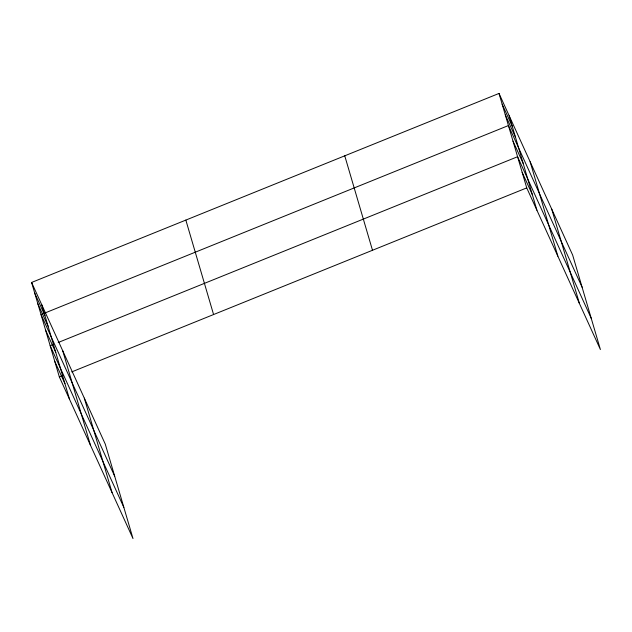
<?xml version="1.0" encoding="UTF-8"?>
<svg xmlns="http://www.w3.org/2000/svg" width="632" height="632" viewBox="0 0 632 632"><rect width="100%" height="100%" fill="white"/><g stroke="black" fill="none" stroke-linecap="round" stroke-linejoin="round"><path stroke-width="0.95" d="M31.6 282.465L105.267 444.106L132.996 538.559L59.337 376.917L31.6 282.465L499.004 93.441L572.663 255.083L600.4 349.536L526.733 187.894L499.004 93.441M53.728 344.314L50.181 345.751L123.848 507.393M58.16 342.52L517.584 156.72L591.244 318.362M59.337 376.917L62.876 375.487M71.748 371.9L526.733 187.894M502.148 104.146L512.331 126.487M505.284 114.85L515.467 137.191M582.096 287.197L508.428 125.555L41.033 314.578L114.692 476.22M513.01 141.141L523.193 163.483M522.158 172.307L532.341 194.656M34.744 293.169L44.927 315.518M37.888 303.873L48.072 326.223M45.607 330.165L55.79 352.506M54.755 361.33L64.938 383.679M551.72 209.113L579.449 303.565M530.13 161.752L557.866 256.205M509.187 115.782L536.916 210.235M344.756 155.82L372.493 250.272M185.84 220.086L213.577 314.538M84.317 398.136L112.054 492.589M62.734 350.776L90.463 445.228M41.783 304.814L69.52 399.266"/></g></svg>
